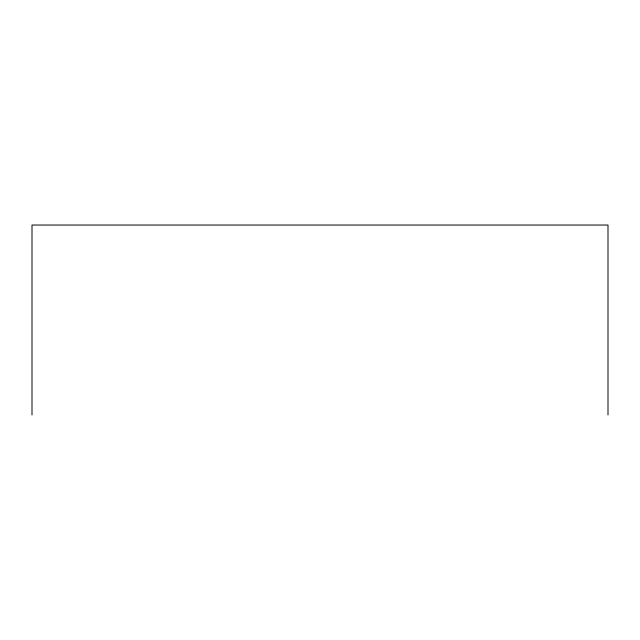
<?xml version="1.0" encoding="UTF-8"?>
<svg xmlns="http://www.w3.org/2000/svg" width="640" height="640" viewBox="0 0 640 640"><rect width="100%" height="100%" fill="white"/><g stroke="black" fill="none" stroke-linecap="round" stroke-linejoin="round"><path stroke-width="0.96" d="M608 414.96L608 225.04L32 225.04L32 414.96"/></g></svg>
